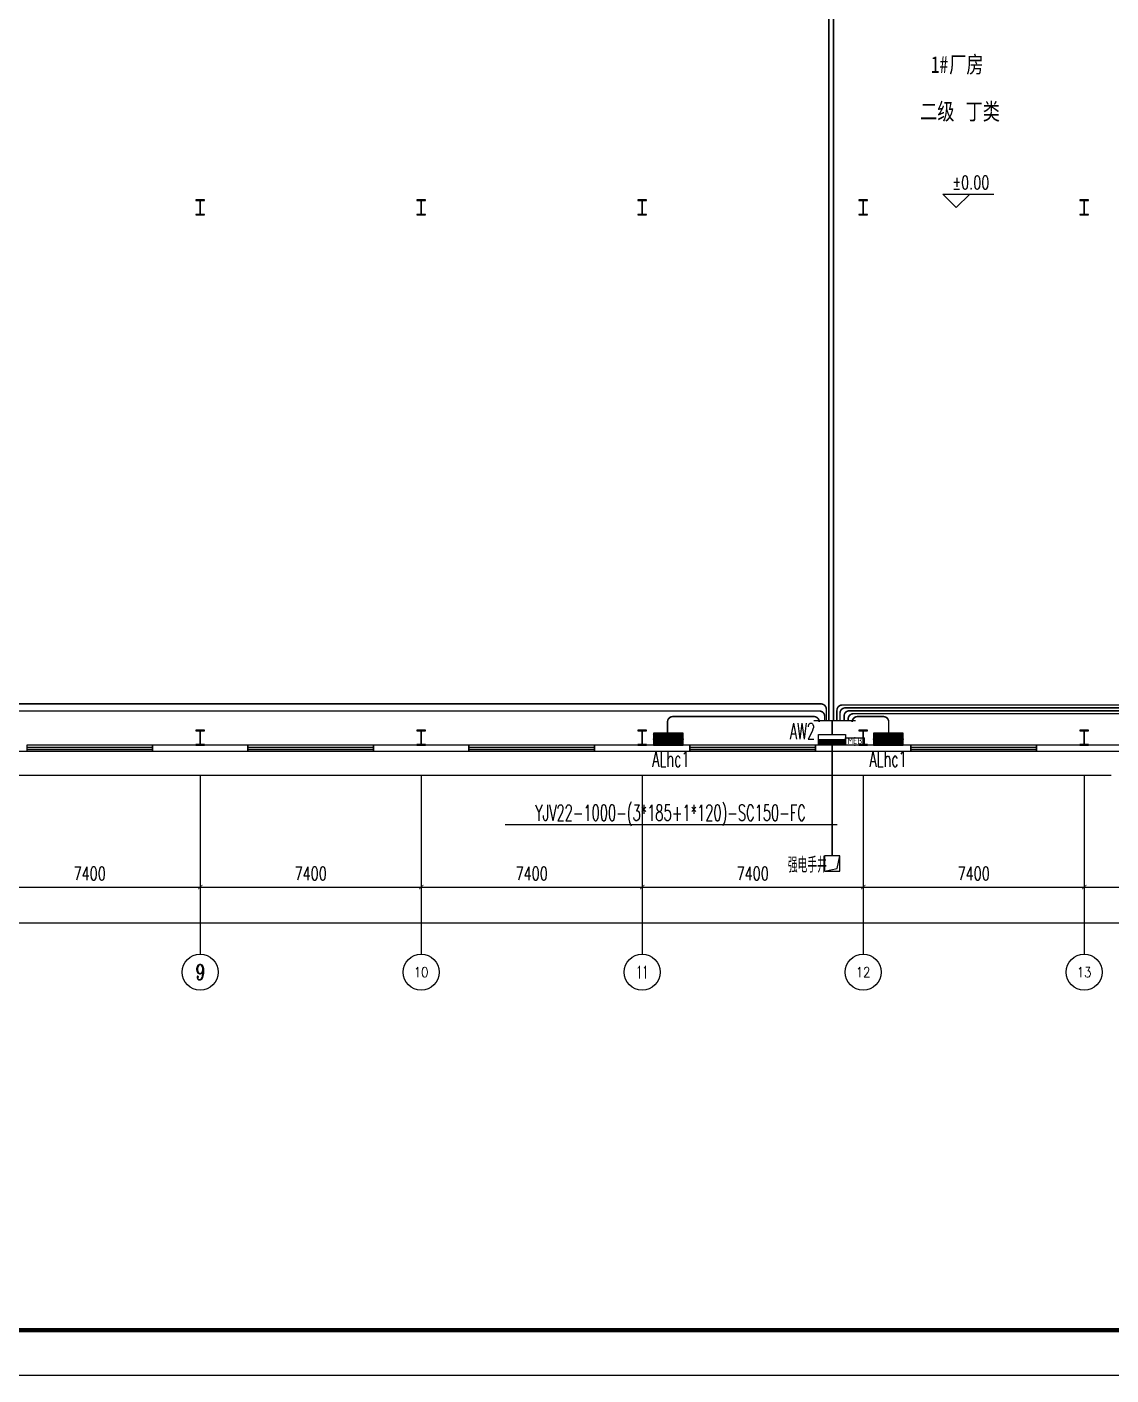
# Model space of a CAD drawing. Extents: x 1751103 to 2598738, y -609732 to 659428.
# Drawn here: x 2161248 to 2197548, y -166613 to -121485 of the extents above; entities that cross this region are included whole.
import ezdxf
from ezdxf.enums import TextEntityAlignment as Align

# ---------------------------------------------------------------- set-up
doc = ezdxf.new("R2010")
doc.units = 0
doc.header["$LTSCALE"] = 1000
doc.header["$MEASUREMENT"] = 0
doc.layers.get('0').update_dxf_attribs({"linetype": 'CONTINUOUS'})
doc.layers.get('DEFPOINTS').update_dxf_attribs({"linetype": 'CONTINUOUS'})
for name, color, linetype in [('AXIS', 3, 'CONTINUOUS'), ('AXIS_TEXT', 7, 'CONTINUOUS'), ('COLUMN', 99, 'CONTINUOUS'), ('DIM_ELEV', 3, 'CONTINUOUS'), ('EQUIP-箱柜', 3, 'CONTINUOUS'), ('GROUND', 2, 'CONTINUOUS'), ('PUB_TEXT', 7, 'CONTINUOUS'), ('PUB_TITLE', 4, 'CONTINUOUS'), ('WALL', 9, 'CONTINUOUS'), ('WINDOW', 99, 'CONTINUOUS'), ('WIRE-照明', 1, 'CONTINUOUS')]:
    doc.layers.add(name, color=color, linetype=linetype)
doc.styles.add('_TCH_AXIS', font='COMPLEX', dxfattribs={"bigfont": 'GBCBIG'})
doc.styles.add('_TCH_DIM', font='SIMPLEX', dxfattribs={"bigfont": 'GBCBIG'})
doc.styles.add('_TCH_LABEL', font='COMPLEX', dxfattribs={"bigfont": 'GBCBIG'})
doc.styles.add('COMPLEX', font='COMPLEX')
doc.styles.add('DIM_FONT', font='SIMPLEX', dxfattribs={"width": 0.7, "bigfont": 'GBCBIG'})
doc.styles.get("Standard").update_dxf_attribs({"font": 'gbenor.shx', "bigfont": 'gbcbig.shx'})
doc.styles.add('STY53', font='COMPLEX', dxfattribs={"width": 0.6, "bigfont": 'HZTXT'})
doc.styles.add('图签黑体', font='simhei.ttf', dxfattribs={"width": 0.75})
doc.dimstyles.new('DIMN150', dxfattribs={"dimscale": 1.5, "dimtxt": 300, "dimasz": 100, "dimexe": 250, "dimexo": 300, "dimgap": 150, "dimtad": 1, "dimdec": 0, "dimzin": 0, "dimtxsty": 'DIM_FONT', "dimblk": 'ARCHTICK', "dimcen": 0.09, "dimclrt": 7, "dimazin": 3, "dimtfac": 1, "dimtdec": 0, "dimtix": 1, "dimtmove": 0, "dimatfit": 3, "dimtolj": 1, "dimtzin": 0})

# ---------------------------------------------------------------- blocks, each defined once
blk = doc.blocks.new('$WINLIB2D$00000001')
for p, q in [((-0.5, 0.5), (0.5, 0.5)), ((-0.5, 0.5), (-0.5, -0.5)), ((0.5, -0.5), (0.5, 0.5)), ((0.5, 0.167), (-0.5, 0.167)), ((0.5, -0.167), (-0.5, -0.167)), ((-0.5, -0.5), (0.5, -0.5))]:
    blk.add_line(p, q)
blk = doc.blocks.new('_AXISO')
blk.add_circle((0, 0), 0.5)
at = {"layer": 'AXIS_TEXT', "style": 'COMPLEX', "width": 1.041667}
blk.add_attdef('A', text='', height=0.56, dxfattribs=at).set_placement((-0.25, -0.28), (0.25, -0.28), align=Align.FIT)
blk = doc.blocks.new('_ARCHTICK')
at = {"color": 0, "linetype": 'BYBLOCK', "const_width": 0.15}
blk.add_lwpolyline([(-0.5, -0.5), (0.5, 0.5)], dxfattribs=at)
blk = doc.blocks.new('*D46')
at = {"layer": 'AXIS', "color": 0}
for p, q in [((2107648, 43042), (2107648, 38167)), ((2315248, 43042), (2315248, 38167)), ((2107648, 38542), (2315248, 38542))]:
    blk.add_line(p, q, dxfattribs=at)
at = {"layer": 'DEFPOINTS', "color": 0}
for p in [(2107648, 43492), (2315248, 43492), (2315248, 38542)]:
    blk.add_point(p, dxfattribs=at)
at = {"layer": 'AXIS', "color": 0, "xscale": 150, "yscale": 150, "zscale": 150, "rotation": 180}
blk.add_blockref('_ARCHTICK', (2107648, 38542), dxfattribs=at)
at = {"layer": 'AXIS', "color": 0, "xscale": 150, "yscale": 150, "zscale": 150}
blk.add_blockref('_ARCHTICK', (2315248, 38542), dxfattribs=at)
at = {"layer": 'AXIS', "color": 7, "insert": (2211448, 38992), "char_height": 450, "attachment_point": 5, "style": 'DIM_FONT'}
blk.add_mtext('\\A1;207600', dxfattribs=at)
blk = doc.blocks.new('*D55')
at = {"layer": 'AXIS', "color": 0}
for p, q in [((2159648, 43042), (2159648, 39367)), ((2167048, 43042), (2167048, 39367)), ((2159648, 39742), (2167048, 39742))]:
    blk.add_line(p, q, dxfattribs=at)
at = {"layer": 'DEFPOINTS', "color": 0}
for p in [(2159648, 43492), (2167048, 43492), (2167048, 39742)]:
    blk.add_point(p, dxfattribs=at)
at = {"layer": 'AXIS', "color": 0, "xscale": 150, "yscale": 150, "zscale": 150, "rotation": 180}
blk.add_blockref('_ARCHTICK', (2159648, 39742), dxfattribs=at)
at = {"layer": 'AXIS', "color": 0, "xscale": 150, "yscale": 150, "zscale": 150}
blk.add_blockref('_ARCHTICK', (2167048, 39742), dxfattribs=at)
at = {"layer": 'AXIS', "color": 7, "insert": (2163348, 40192), "char_height": 450, "attachment_point": 5, "style": 'DIM_FONT'}
blk.add_mtext('\\A1;7400', dxfattribs=at)
blk = doc.blocks.new('*D56')
at = {"layer": 'AXIS', "color": 0}
for p, q in [((2167048, 43042), (2167048, 39367)), ((2174448, 43042), (2174448, 39367)), ((2167048, 39742), (2174448, 39742))]:
    blk.add_line(p, q, dxfattribs=at)
at = {"layer": 'DEFPOINTS', "color": 0}
for p in [(2167048, 43492), (2174448, 43492), (2174448, 39742)]:
    blk.add_point(p, dxfattribs=at)
at = {"layer": 'AXIS', "color": 0, "xscale": 150, "yscale": 150, "zscale": 150, "rotation": 180}
blk.add_blockref('_ARCHTICK', (2167048, 39742), dxfattribs=at)
at = {"layer": 'AXIS', "color": 0, "xscale": 150, "yscale": 150, "zscale": 150}
blk.add_blockref('_ARCHTICK', (2174448, 39742), dxfattribs=at)
at = {"layer": 'AXIS', "color": 7, "insert": (2170748, 40192), "char_height": 450, "attachment_point": 5, "style": 'DIM_FONT'}
blk.add_mtext('\\A1;7400', dxfattribs=at)
blk = doc.blocks.new('*D57')
at = {"layer": 'AXIS', "color": 0}
for p, q in [((2174448, 43042), (2174448, 39367)), ((2181848, 43042), (2181848, 39367)), ((2174448, 39742), (2181848, 39742))]:
    blk.add_line(p, q, dxfattribs=at)
at = {"layer": 'DEFPOINTS', "color": 0}
for p in [(2174448, 43492), (2181848, 43492), (2181848, 39742)]:
    blk.add_point(p, dxfattribs=at)
at = {"layer": 'AXIS', "color": 0, "xscale": 150, "yscale": 150, "zscale": 150, "rotation": 180}
blk.add_blockref('_ARCHTICK', (2174448, 39742), dxfattribs=at)
at = {"layer": 'AXIS', "color": 0, "xscale": 150, "yscale": 150, "zscale": 150}
blk.add_blockref('_ARCHTICK', (2181848, 39742), dxfattribs=at)
at = {"layer": 'AXIS', "color": 7, "insert": (2178148, 40192), "char_height": 450, "attachment_point": 5, "style": 'DIM_FONT'}
blk.add_mtext('\\A1;7400', dxfattribs=at)
blk = doc.blocks.new('*D58')
at = {"layer": 'AXIS', "color": 0}
for p, q in [((2181848, 43042), (2181848, 39367)), ((2189248, 43042), (2189248, 39367)), ((2181848, 39742), (2189248, 39742))]:
    blk.add_line(p, q, dxfattribs=at)
at = {"layer": 'DEFPOINTS', "color": 0}
for p in [(2181848, 43492), (2189248, 43492), (2189248, 39742)]:
    blk.add_point(p, dxfattribs=at)
at = {"layer": 'AXIS', "color": 0, "xscale": 150, "yscale": 150, "zscale": 150, "rotation": 180}
blk.add_blockref('_ARCHTICK', (2181848, 39742), dxfattribs=at)
at = {"layer": 'AXIS', "color": 0, "xscale": 150, "yscale": 150, "zscale": 150}
blk.add_blockref('_ARCHTICK', (2189248, 39742), dxfattribs=at)
at = {"layer": 'AXIS', "color": 7, "insert": (2185548, 40192), "char_height": 450, "attachment_point": 5, "style": 'DIM_FONT'}
blk.add_mtext('\\A1;7400', dxfattribs=at)
blk = doc.blocks.new('*D59')
at = {"layer": 'AXIS', "color": 0}
for p, q in [((2189248, 43042), (2189248, 39367)), ((2196648, 43042), (2196648, 39367)), ((2189248, 39742), (2196648, 39742))]:
    blk.add_line(p, q, dxfattribs=at)
at = {"layer": 'DEFPOINTS', "color": 0}
for p in [(2189248, 43492), (2196648, 43492), (2196648, 39742)]:
    blk.add_point(p, dxfattribs=at)
at = {"layer": 'AXIS', "color": 0, "xscale": 150, "yscale": 150, "zscale": 150, "rotation": 180}
blk.add_blockref('_ARCHTICK', (2189248, 39742), dxfattribs=at)
at = {"layer": 'AXIS', "color": 0, "xscale": 150, "yscale": 150, "zscale": 150}
blk.add_blockref('_ARCHTICK', (2196648, 39742), dxfattribs=at)
at = {"layer": 'AXIS', "color": 7, "insert": (2192948, 40192), "char_height": 450, "attachment_point": 5, "style": 'DIM_FONT'}
blk.add_mtext('\\A1;7400', dxfattribs=at)
blk = doc.blocks.new('*D60')
at = {"layer": 'AXIS', "color": 0}
for p, q in [((2196648, 43042), (2196648, 39367)), ((2204048, 43042), (2204048, 39367)), ((2196648, 39742), (2204048, 39742))]:
    blk.add_line(p, q, dxfattribs=at)
at = {"layer": 'DEFPOINTS', "color": 0}
for p in [(2196648, 43492), (2204048, 43492), (2204048, 39742)]:
    blk.add_point(p, dxfattribs=at)
at = {"layer": 'AXIS', "color": 0, "xscale": 150, "yscale": 150, "zscale": 150, "rotation": 180}
blk.add_blockref('_ARCHTICK', (2196648, 39742), dxfattribs=at)
at = {"layer": 'AXIS', "color": 0, "xscale": 150, "yscale": 150, "zscale": 150}
blk.add_blockref('_ARCHTICK', (2204048, 39742), dxfattribs=at)
at = {"layer": 'AXIS', "color": 7, "insert": (2200348, 40192), "char_height": 450, "attachment_point": 5, "style": 'DIM_FONT'}
blk.add_mtext('\\A1;7400', dxfattribs=at)
blk = doc.blocks.new('$EQUIP$00002702')
for p, q in [((-0.75, 0.6), (-0.75, 0)), ((0.75, 0.6), (-0.75, 0.6)), ((-0.75, 0), (0.75, 0)), ((0.75, 0), (0.75, 0.6))]:
    blk.add_line(p, q)
at = {"const_width": 0.04}
blk.add_lwpolyline([(-0.75, 0.6), (-0.75, 0), (0.75, 0), (0.75, 0.6), (-0.75, 0.6), (-0.75, 0)], dxfattribs=at)
for p in [(-0.75, 0.3), (0, 0.6), (0, 0), (0.75, 0.3)]:
    blk.add_point(p)
at = {"color": 7}
blk.add_attdef('$TEXT$', text='', height=0.5, dxfattribs=at).set_placement((0, 0.3), align=Align.MIDDLE_CENTER)
blk = doc.blocks.new('*X12')
at = {"color": 0}
for p, q in [((-250, 33), (-183, 100)), ((-250, 68), (-218, 100)), ((-247, 0), (-147, 100)), ((-212, 0), (-112, 100)), ((-177, 0), (-77, 100)), ((-141, 0), (-41, 100)), ((-106, 0), (-6, 100)), ((-71, 0), (29, 100)), ((-35, 0), (65, 100)), ((0, 0), (100, 100)), ((35, 0), (135, 100)), ((71, 0), (171, 100)), ((106, 0), (206, 100)), ((141, 0), (241, 100)), ((177, 0), (250, 73)), ((212, 0), (250, 38)), ((247, 0), (250, 3))]:
    blk.add_line(p, q, dxfattribs=at)
blk = doc.blocks.new('$EQUIP$00001414')
for p, q in [((0.75, 0.6), (-0.75, 0.6)), ((-0.75, 0.6), (-0.75, 0)), ((-0.75, 0.3), (0.75, 0.3)), ((-0.75, 0), (0.75, 0)), ((0.75, 0), (0.75, 0.6))]:
    blk.add_line(p, q)
at = {"const_width": 0.3}
blk.add_lwpolyline([(-0.75, 0.15), (0.75, 0.15)], dxfattribs=at)
for p in [(-0.75, 0.3), (0, 0.6), (0, 0), (0.75, 0.3)]:
    blk.add_point(p)
at = {"xscale": 0.00300000000061118, "yscale": 0.00300000000061118, "zscale": 0.003}
blk.add_blockref('*X12', (0, 0), dxfattribs=at)
at = {"style": '_TCH_LABEL', "flags": 9}
blk.add_attdef('A', (0, 0), '', height=0.00002, dxfattribs=at)
blk = doc.blocks.new('*X22')
at = {"color": 0}
for p, q in [((-250, 33), (-83, 200)), ((-250, 68), (-118, 200)), ((-250, 104), (-154, 200)), ((-250, 139), (-189, 200)), ((-250, 174), (-224, 200)), ((-247, 0), (-47, 200)), ((-212, 0), (-12, 200)), ((-177, 0), (23, 200)), ((-141, 0), (59, 200)), ((-106, 0), (94, 200)), ((-71, 0), (129, 200)), ((-35, 0), (165, 200)), ((0, 0), (200, 200)), ((35, 0), (235, 200)), ((71, 0), (250, 179)), ((106, 0), (250, 144)), ((141, 0), (250, 109)), ((177, 0), (250, 73)), ((212, 0), (250, 38)), ((247, 0), (250, 3))]:
    blk.add_line(p, q, dxfattribs=at)
blk = doc.blocks.new('$EQUIP$00001421')
for p, q in [((0.75, 0.6), (-0.75, 0.6)), ((-0.75, 0.6), (-0.75, 0)), ((-0.75, 0), (0.75, 0)), ((0.75, 0), (0.75, 0.6))]:
    blk.add_line(p, q)
at = {"const_width": 0.6}
blk.add_lwpolyline([(-0.75, 0.3), (0.75, 0.3)], dxfattribs=at)
for p in [(-0.75, 0.3), (0, 0.6), (0, 0), (0.75, 0.3)]:
    blk.add_point(p)
at = {"xscale": 0.00300000000061118, "yscale": 0.00300000000061118, "zscale": 0.003}
blk.add_blockref('*X22', (0, 0), dxfattribs=at)
at = {"style": '_TCH_LABEL', "flags": 9}
blk.add_attdef('A', (0, 0), '', height=0.00002, dxfattribs=at)
blk = doc.blocks.new('W2')
at = {"layer": 'AXIS', "color": 8}
for p, q in [((2167047.9, 43491.5), (2167047.9, 37491.5)), ((2174447.9, 43491.5), (2174447.9, 37491.5)), ((2181847.9, 43491.5), (2181847.9, 37491.5)), ((2189247.9, 43491.5), (2189247.9, 37491.5)), ((2196647.9, 43491.5), (2196647.9, 37491.5))]:
    blk.add_line(p, q, dxfattribs=at)
at = {"layer": 'COLUMN', "color": 8}
for p, q in [((2167197.9, 62741.5), (2166897.9, 62741.5)), ((2166897.9, 62741.5), (2166897.9, 62723.5)), ((2167197.9, 62723.5), (2167197.9, 62741.5)), ((2174597.9, 62741.5), (2174297.9, 62741.5)), ((2174297.9, 62741.5), (2174297.9, 62723.5)), ((2174597.9, 62723.5), (2174597.9, 62741.5)), ((2181997.9, 62741.5), (2181697.9, 62741.5)), ((2181697.9, 62741.5), (2181697.9, 62723.5)), ((2181997.9, 62723.5), (2181997.9, 62741.5)), ((2189397.9, 62741.5), (2189097.9, 62741.5)), ((2189097.9, 62741.5), (2189097.9, 62723.5)), ((2189397.9, 62723.5), (2189397.9, 62741.5)), ((2196797.9, 62741.5), (2196497.9, 62741.5)), ((2196497.9, 62741.5), (2196497.9, 62723.5)), ((2196797.9, 62723.5), (2196797.9, 62741.5)), ((2166897.9, 62723.5), (2167037.9, 62723.5)), ((2167037.9, 62723.5), (2167042.9, 62718.5)), ((2167042.9, 62718.5), (2167042.9, 62264.5)), ((2167052.9, 62718.5), (2167057.9, 62723.5)), ((2167052.9, 62264.5), (2167052.9, 62718.5)), ((2167057.9, 62723.5), (2167197.9, 62723.5)), ((2174297.9, 62723.5), (2174437.9, 62723.5)), ((2174437.9, 62723.5), (2174442.9, 62718.5)), ((2174442.9, 62718.5), (2174442.9, 62264.5)), ((2174452.9, 62718.5), (2174457.9, 62723.5)), ((2174452.9, 62264.5), (2174452.9, 62718.5)), ((2174457.9, 62723.5), (2174597.9, 62723.5)), ((2181697.9, 62723.5), (2181837.9, 62723.5)), ((2181837.9, 62723.5), (2181842.9, 62718.5)), ((2181842.9, 62718.5), (2181842.9, 62264.5)), ((2181852.9, 62718.5), (2181857.9, 62723.5)), ((2181852.9, 62264.5), (2181852.9, 62718.5)), ((2181857.9, 62723.5), (2181997.9, 62723.5)), ((2189097.9, 62723.5), (2189237.9, 62723.5)), ((2189237.9, 62723.5), (2189242.9, 62718.5)), ((2189242.9, 62718.5), (2189242.9, 62264.5)), ((2189252.9, 62718.5), (2189257.9, 62723.5)), ((2189252.9, 62264.5), (2189252.9, 62718.5)), ((2189257.9, 62723.5), (2189397.9, 62723.5)), ((2196497.9, 62723.5), (2196637.9, 62723.5)), ((2196637.9, 62723.5), (2196642.9, 62718.5)), ((2196642.9, 62718.5), (2196642.9, 62264.5)), ((2196652.9, 62718.5), (2196657.9, 62723.5)), ((2196652.9, 62264.5), (2196652.9, 62718.5)), ((2196657.9, 62723.5), (2196797.9, 62723.5)), ((2167037.9, 62259.5), (2166897.9, 62259.5)), ((2166897.9, 62259.5), (2166897.9, 62241.5)), ((2166897.9, 62241.5), (2167197.9, 62241.5)), ((2167042.9, 62264.5), (2167037.9, 62259.5)), ((2167057.9, 62259.5), (2167052.9, 62264.5)), ((2167197.9, 62259.5), (2167057.9, 62259.5)), ((2167197.9, 62241.5), (2167197.9, 62259.5)), ((2174437.9, 62259.5), (2174297.9, 62259.5)), ((2174297.9, 62259.5), (2174297.9, 62241.5)), ((2174297.9, 62241.5), (2174597.9, 62241.5)), ((2174442.9, 62264.5), (2174437.9, 62259.5)), ((2174457.9, 62259.5), (2174452.9, 62264.5)), ((2174597.9, 62259.5), (2174457.9, 62259.5)), ((2174597.9, 62241.5), (2174597.9, 62259.5)), ((2181837.9, 62259.5), (2181697.9, 62259.5)), ((2181697.9, 62259.5), (2181697.9, 62241.5)), ((2181697.9, 62241.5), (2181997.9, 62241.5)), ((2181842.9, 62264.5), (2181837.9, 62259.5)), ((2181857.9, 62259.5), (2181852.9, 62264.5)), ((2181997.9, 62259.5), (2181857.9, 62259.5)), ((2181997.9, 62241.5), (2181997.9, 62259.5)), ((2189237.9, 62259.5), (2189097.9, 62259.5)), ((2189097.9, 62259.5), (2189097.9, 62241.5)), ((2189097.9, 62241.5), (2189397.9, 62241.5)), ((2189242.9, 62264.5), (2189237.9, 62259.5)), ((2189257.9, 62259.5), (2189252.9, 62264.5)), ((2189397.9, 62259.5), (2189257.9, 62259.5)), ((2189397.9, 62241.5), (2189397.9, 62259.5)), ((2196637.9, 62259.5), (2196497.9, 62259.5)), ((2196497.9, 62259.5), (2196497.9, 62241.5)), ((2196497.9, 62241.5), (2196797.9, 62241.5)), ((2196642.9, 62264.5), (2196637.9, 62259.5)), ((2196657.9, 62259.5), (2196652.9, 62264.5)), ((2196797.9, 62259.5), (2196657.9, 62259.5)), ((2196797.9, 62241.5), (2196797.9, 62259.5)), ((2167197.9, 44991.5), (2166897.9, 44991.5)), ((2166897.9, 44991.5), (2166897.9, 44973.5)), ((2166897.9, 44973.5), (2167037.9, 44973.5)), ((2167037.9, 44973.5), (2167042.9, 44968.5)), ((2167042.9, 44968.5), (2167042.9, 44514.5)), ((2167052.9, 44968.5), (2167057.9, 44973.5)), ((2167052.9, 44514.5), (2167052.9, 44968.5)), ((2167057.9, 44973.5), (2167197.9, 44973.5)), ((2167197.9, 44973.5), (2167197.9, 44991.5)), ((2174597.9, 44991.5), (2174297.9, 44991.5)), ((2174297.9, 44991.5), (2174297.9, 44973.5)), ((2174297.9, 44973.5), (2174437.9, 44973.5)), ((2174437.9, 44973.5), (2174442.9, 44968.5)), ((2174442.9, 44968.5), (2174442.9, 44514.5)), ((2174452.9, 44968.5), (2174457.9, 44973.5)), ((2174452.9, 44514.5), (2174452.9, 44968.5)), ((2174457.9, 44973.5), (2174597.9, 44973.5)), ((2174597.9, 44973.5), (2174597.9, 44991.5)), ((2181997.9, 44991.5), (2181697.9, 44991.5)), ((2181697.9, 44991.5), (2181697.9, 44973.5)), ((2181697.9, 44973.5), (2181837.9, 44973.5)), ((2181837.9, 44973.5), (2181842.9, 44968.5)), ((2181842.9, 44968.5), (2181842.9, 44514.5)), ((2181852.9, 44968.5), (2181857.9, 44973.5)), ((2181852.9, 44514.5), (2181852.9, 44968.5)), ((2181857.9, 44973.5), (2181997.9, 44973.5)), ((2181997.9, 44973.5), (2181997.9, 44991.5)), ((2189397.9, 44991.5), (2189097.9, 44991.5)), ((2189097.9, 44991.5), (2189097.9, 44973.5)), ((2189097.9, 44973.5), (2189237.9, 44973.5)), ((2189237.9, 44973.5), (2189242.9, 44968.5)), ((2189242.9, 44968.5), (2189242.9, 44514.5)), ((2189252.9, 44968.5), (2189257.9, 44973.5)), ((2189252.9, 44514.5), (2189252.9, 44968.5)), ((2189257.9, 44973.5), (2189397.9, 44973.5)), ((2189397.9, 44973.5), (2189397.9, 44991.5)), ((2196797.9, 44991.5), (2196497.9, 44991.5)), ((2196497.9, 44991.5), (2196497.9, 44973.5)), ((2196497.9, 44973.5), (2196637.9, 44973.5)), ((2196637.9, 44973.5), (2196642.9, 44968.5)), ((2196642.9, 44968.5), (2196642.9, 44514.5)), ((2196652.9, 44968.5), (2196657.9, 44973.5)), ((2196652.9, 44514.5), (2196652.9, 44968.5)), ((2196657.9, 44973.5), (2196797.9, 44973.5)), ((2196797.9, 44973.5), (2196797.9, 44991.5)), ((2167037.9, 44509.5), (2166897.9, 44509.5)), ((2166897.9, 44509.5), (2166897.9, 44491.5)), ((2166897.9, 44491.5), (2167197.9, 44491.5)), ((2167042.9, 44514.5), (2167037.9, 44509.5)), ((2167057.9, 44509.5), (2167052.9, 44514.5)), ((2167197.9, 44509.5), (2167057.9, 44509.5)), ((2167197.9, 44491.5), (2167197.9, 44509.5)), ((2174437.9, 44509.5), (2174297.9, 44509.5)), ((2174297.9, 44509.5), (2174297.9, 44491.5)), ((2174297.9, 44491.5), (2174597.9, 44491.5)), ((2174442.9, 44514.5), (2174437.9, 44509.5)), ((2174457.9, 44509.5), (2174452.9, 44514.5)), ((2174597.9, 44509.5), (2174457.9, 44509.5)), ((2174597.9, 44491.5), (2174597.9, 44509.5)), ((2181837.9, 44509.5), (2181697.9, 44509.5)), ((2181697.9, 44509.5), (2181697.9, 44491.5)), ((2181697.9, 44491.5), (2181997.9, 44491.5)), ((2181842.9, 44514.5), (2181837.9, 44509.5)), ((2181857.9, 44509.5), (2181852.9, 44514.5)), ((2181997.9, 44509.5), (2181857.9, 44509.5)), ((2181997.9, 44491.5), (2181997.9, 44509.5)), ((2189237.9, 44509.5), (2189097.9, 44509.5)), ((2189097.9, 44509.5), (2189097.9, 44491.5)), ((2189097.9, 44491.5), (2189397.9, 44491.5)), ((2189242.9, 44514.5), (2189237.9, 44509.5)), ((2189257.9, 44509.5), (2189252.9, 44514.5)), ((2189397.9, 44509.5), (2189257.9, 44509.5)), ((2189397.9, 44491.5), (2189397.9, 44509.5)), ((2196637.9, 44509.5), (2196497.9, 44509.5)), ((2196497.9, 44509.5), (2196497.9, 44491.5)), ((2196497.9, 44491.5), (2196797.9, 44491.5)), ((2196642.9, 44514.5), (2196637.9, 44509.5)), ((2196657.9, 44509.5), (2196652.9, 44514.5)), ((2196797.9, 44509.5), (2196657.9, 44509.5)), ((2196797.9, 44491.5), (2196797.9, 44509.5))]:
    blk.add_line(p, q, dxfattribs=at)
at = {"layer": 'DIM_ELEV', "color": 8}
for p, q in [((2192365.7, 62491.5), (2191915.7, 62941.5)), ((2191915.7, 62941.5), (2193625.8, 62941.5)), ((2192365.7, 62491.5), (2192815.7, 62941.5))]:
    blk.add_line(p, q, dxfattribs=at)
at = {"layer": 'GROUND', "color": 8}
for p, q in [((2121747.9, 44291.5), (2197547.9, 44291.5)), ((2121747.9, 43491.5), (2197547.9, 43491.5))]:
    blk.add_line(p, q, dxfattribs=at)
at = {"layer": 'WALL', "color": 8}
for p, q in [((2166897.9, 44491.5), (2165447.9, 44491.5)), ((2165447.9, 44491.5), (2165447.9, 44291.5)), ((2165447.9, 44291.5), (2167047.9, 44291.5)), ((2167047.9, 44291.5), (2168647.9, 44291.5)), ((2168647.9, 44491.5), (2167197.9, 44491.5)), ((2168647.9, 44291.5), (2168647.9, 44491.5)), ((2174297.9, 44491.5), (2172847.9, 44491.5)), ((2172847.9, 44491.5), (2172847.9, 44291.5)), ((2172847.9, 44291.5), (2174447.9, 44291.5)), ((2174447.9, 44291.5), (2176047.9, 44291.5)), ((2176047.9, 44491.5), (2174597.9, 44491.5)), ((2176047.9, 44291.5), (2176047.9, 44491.5)), ((2181697.9, 44491.5), (2180247.9, 44491.5)), ((2180247.9, 44491.5), (2180247.9, 44291.5)), ((2180247.9, 44291.5), (2181847.9, 44291.5)), ((2181847.9, 44291.5), (2183447.9, 44291.5)), ((2183447.9, 44491.5), (2181997.9, 44491.5)), ((2183447.9, 44291.5), (2183447.9, 44491.5)), ((2189097.9, 44491.5), (2187647.9, 44491.5)), ((2187647.9, 44491.5), (2187647.9, 44291.5)), ((2187647.9, 44291.5), (2189247.9, 44291.5)), ((2189247.9, 44291.5), (2190847.9, 44291.5)), ((2190847.9, 44491.5), (2189397.9, 44491.5)), ((2190847.9, 44291.5), (2190847.9, 44491.5)), ((2196497.9, 44491.5), (2195047.9, 44491.5)), ((2195047.9, 44491.5), (2195047.9, 44291.5)), ((2195047.9, 44291.5), (2196647.9, 44291.5)), ((2196647.9, 44291.5), (2197847.9, 44291.5)), ((2197847.9, 44491.5), (2196797.9, 44491.5))]:
    blk.add_line(p, q, dxfattribs=at)
at = {"layer": 'AXIS', "color": 8}
ref = blk.add_blockref('_AXISO', (2167047.9, 36891.5), dxfattribs=dict(at, xscale=1200, yscale=1200, zscale=1200))
ref.add_attrib('A', '9', dxfattribs={"layer": 'AXIS_TEXT', "color": 8, "height": 506.1, "style": '_TCH_AXIS', "width": 0.928571}).set_placement((2166891.2, 36638.5), (2167204.5, 36638.5), align=Align.FIT)
ref = blk.add_blockref('_AXISO', (2174447.9, 36891.5), dxfattribs=dict(at, xscale=1200, yscale=1200, zscale=1200))
ref.add_attrib('A', '10', dxfattribs={"layer": 'AXIS_TEXT', "color": 8, "height": 340.8, "style": '_TCH_AXIS', "width": 1.034483}).set_placement((2174204.4, 36721.1), (2174691.3, 36721.1), align=Align.FIT)
ref = blk.add_blockref('_AXISO', (2181847.9, 36891.5), dxfattribs=dict(at, xscale=1200, yscale=1200, zscale=1200))
ref.add_attrib('A', '11', dxfattribs={"layer": 'AXIS_TEXT', "color": 8, "height": 415.09, "style": '_TCH_AXIS', "width": 0.875}).set_placement((2181640.3, 36684), (2182055.4, 36684), align=Align.FIT)
ref = blk.add_blockref('_AXISO', (2189247.9, 36891.5), dxfattribs=dict(at, xscale=1200, yscale=1200, zscale=1200))
ref.add_attrib('A', '12', dxfattribs={"layer": 'AXIS_TEXT', "color": 8, "height": 340.8, "style": '_TCH_AXIS', "width": 1.034483}).set_placement((2189004.4, 36721.1), (2189491.3, 36721.1), align=Align.FIT)
ref = blk.add_blockref('_AXISO', (2196647.9, 36891.5), dxfattribs=dict(at, xscale=1200, yscale=1200, zscale=1200))
ref.add_attrib('A', '13', dxfattribs={"layer": 'AXIS_TEXT', "color": 8, "height": 340.8, "style": '_TCH_AXIS', "width": 1.034483}).set_placement((2196404.4, 36721.1), (2196891.3, 36721.1), align=Align.FIT)
at = {"layer": 'WINDOW', "color": 8, "xscale": 4200, "yscale": 200, "zscale": 4200, "rotation": 180}
for p in [(2163347.9, 44391.5), (2170747.9, 44391.5), (2178147.9, 44391.5), (2185547.9, 44391.5), (2192947.9, 44391.5)]:
    blk.add_blockref('$WINLIB2D$00000001', p, dxfattribs=at)
at = {"layer": 'PUB_TEXT', "color": 8, "style": '图签黑体', "width": 0.75}
for s, p in [('1#', (2191518.8, 66996.2)), ('厂房', (2192126.4, 66996.2)), ('二级', (2191154.7, 65423.2)), ('丁类', (2192673.7, 65423.2))]:
    blk.add_text(s, height=563.29, dxfattribs=at).set_placement(p)
at = {"layer": 'PUB_TEXT', "color": 7, "style": '_TCH_DIM', "width": 0.705882}
blk.add_text('%%P0.00', height=446.25, dxfattribs=at).set_placement((2192230.8, 63099))
at = {"layer": 'AXIS', "color": 8}
for p1, p2, distance, picture, middle in [((2107647.9, 43491.5), (2315247.9, 43491.5), -4950, '*D46', (2211447.9, 38991.5)), ((2159647.9, 43491.5), (2167047.9, 43491.5), -3750, '*D55', (2163347.9, 40191.5)), ((2167047.9, 43491.5), (2174447.9, 43491.5), -3750, '*D56', (2170747.9, 40191.5)), ((2174447.9, 43491.5), (2181847.9, 43491.5), -3750, '*D57', (2178147.9, 40191.5)), ((2181847.9, 43491.5), (2189247.9, 43491.5), -3750, '*D58', (2185547.9, 40191.5)), ((2189247.9, 43491.5), (2196647.9, 43491.5), -3750, '*D59', (2192947.9, 40191.5)), ((2196647.9, 43491.5), (2204047.9, 43491.5), -3750, '*D60', (2200347.9, 40191.5))]:
    dim = blk.add_aligned_dim(p1=p1, p2=p2, distance=distance, dimstyle='DIMN150', dxfattribs=at)
    dim.commit()
    dim.dimension.update_dxf_attribs({"geometry": picture, "text_midpoint": middle})

msp = doc.modelspace()

# ---------------------------------------------------------------- linework, layer by layer
at = {"color": 242, "ltscale": 0.18}
msp.add_line((2188377, -148195), (2177265, -148195), dxfattribs=at)
at = {"color": 1}
for p, q in [((2188372, -149655), (2188463, -149234)), ((2187951, -149746), (2188372, -149655))]:
    msp.add_line(p, q, dxfattribs=at)
msp.add_lwpolyline([(2188463, -149746), (2188463, -149234), (2187951, -149234), (2187951, -149746)], close=True, dxfattribs=at)
at = {"layer": 'PUB_TITLE'}
msp.add_lwpolyline([(2088595, -166613), (2340895, -166613), (2340895, -77513), (2088595, -77513)], close=True, dxfattribs=at)
at = {"layer": 'PUB_TITLE', "const_width": 150}
msp.add_lwpolyline([(2092345, -165113), (2339395, -165113), (2339395, -79013), (2092345, -79013)], close=True, dxfattribs=at)
at = {"layer": 'WIRE-照明', "linetype": 'CONTINUOUS', "const_width": 52.5}
for points in [[(2129173, -97922), (2129173, -98371, 0.414214), (2129353, -98551), (2187918, -98551, -0.414214), (2188098, -98731), (2188098, -144707)], [(2173527, -97922), (2173527, -97996, 0.414214), (2173707, -98176), (2188075, -98176, -0.414214), (2188255, -98356), (2188255, -144707)], [(2188014, -144707), (2188014, -144326, 0.414214), (2187834, -144146), (2144199, -144146, 0.414214), (2144019, -144326), (2144019, -145130)], [(2145769, -145130), (2145769, -144564, -0.414214), (2145949, -144384), (2187780, -144384, -0.414214), (2187960, -144564), (2187960, -144707)], [(2278899, -145130), (2278899, -144362, 0.414214), (2278719, -144182), (2188550, -144182, 0.414214), (2188370, -144362), (2188370, -144707)], [(2277219, -145130), (2277219, -144459, 0.414214), (2277039, -144279), (2188652, -144279, 0.414214), (2188472, -144459), (2188472, -144707)], [(2227099, -145130), (2227099, -144556, 0.414214), (2226919, -144376), (2188788, -144376, 0.414214), (2188608, -144556), (2188608, -144707)], [(2187777, -144707), (2187777, -144750, 0.414214), (2187597, -144570), (2182877, -144570, 0.414214), (2182697, -144750), (2182697, -145130)], [(2225419, -145130), (2225419, -144653, 0.414214), (2225239, -144473), (2188925, -144473, 0.414214), (2188745, -144653), (2188745, -144707)], [(2190103, -145130), (2190103, -144750, 0.414214), (2189923, -144570), (2189061, -144570, 0.414214), (2188881, -144750), (2188881, -144707)]]:
    msp.add_lwpolyline(points, format="xyb", dxfattribs=at)
for points in [[(2187592, -144707), (2188997, -144707)], [(2188207, -145166), (2188207, -144707)], [(2188207, -149234), (2188207, -145526)]]:
    msp.add_lwpolyline(points, dxfattribs=at)

# ---------------------------------------------------------------- block references
msp.add_blockref('W2', (0, -190018))
at = {"layer": 'EQUIP-箱柜'}
for name, p, xscale, yscale, zscale in [('$EQUIP$00001421', (2182721, -145526), 660, 660, 660), ('$EQUIP$00001414', (2188207, -145526), -600, 600, 600), ('$EQUIP$00001421', (2190090, -145526), 660, 660, 660)]:
    msp.add_blockref(name, p, dxfattribs=dict(at, xscale=xscale, yscale=yscale, zscale=zscale))
ref = msp.add_blockref('$EQUIP$00002702', (2188969, -145279), dxfattribs=dict(at, xscale=-422.4000000003725, yscale=422.3999999999069, zscale=422.4, rotation=180))
ref.add_attrib('$TEXT$', 'MEB', dxfattribs={"layer": '0', "color": 7, "height": 211.2}).set_placement((2188969, -145381), align=Align.MIDDLE_CENTER)

# ---------------------------------------------------------------- texts
at = {"layer": 'WIRE-照明', "color": 3, "linetype": 'CONTINUOUS', "style": 'STY53', "width": 0.6}
for s, height, p in [('AW2', 532.2, (2187212, -145055)), ('ALhc1', 532.2, (2182808, -145989)), ('ALhc1', 532.2, (2190082, -145989)), ('YJV22-1000-(3*185+1*120)-SC150-FC', 532.22, (2182796, -147827)), ('强电手井', 518.4, (2187379, -149511))]:
    msp.add_text(s, height=height, dxfattribs=at).set_placement(p, align=Align.MIDDLE)

doc.saveas('drawing.dxf')
